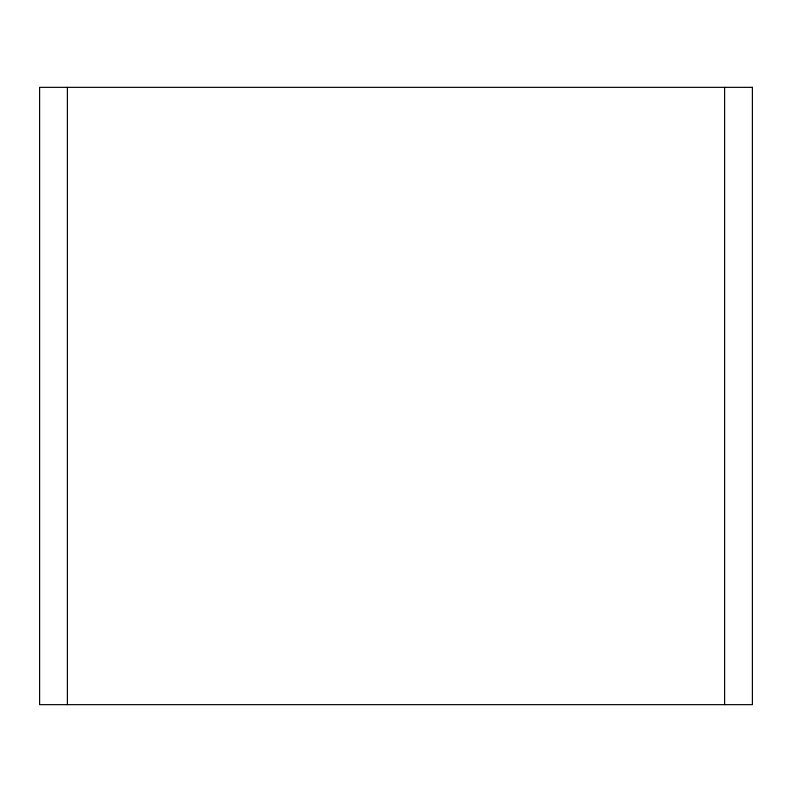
<?xml version="1.0" encoding="UTF-8"?>
<svg xmlns="http://www.w3.org/2000/svg" width="792" height="792" viewBox="0 0 792 792"><rect width="100%" height="100%" fill="white"/><g stroke="black" fill="none" stroke-linecap="round" stroke-linejoin="round"><path stroke-width="1.19" d="M724.621 87.348L724.621 704.652M67.379 87.348L67.379 704.652M752.4 87.348L39.6 87.348L39.6 704.652L752.4 704.652L752.4 87.348"/></g></svg>
